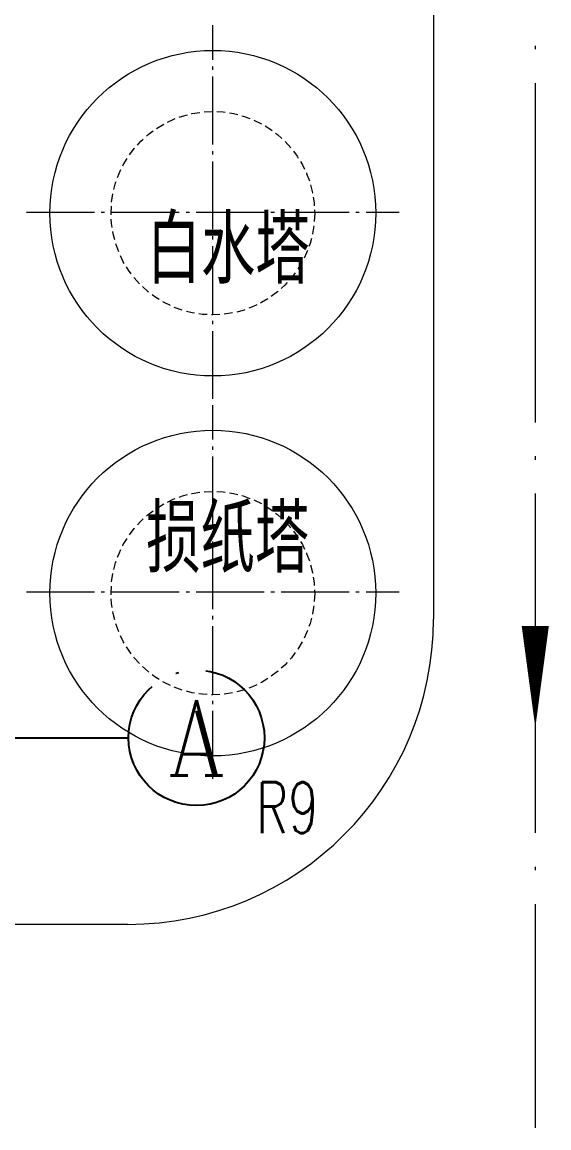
# Model space of a CAD drawing. Header units: metres. Extents: x 497148 to 498044, y 2998751 to 2999627.
# Drawn here: x 497789.82 to 497805.33, y 2999066.33 to 2999098.93 of the extents above; entities that cross this region are included whole.
import ezdxf
from ezdxf.enums import TextEntityAlignment as Align

# ---------------------------------------------------------------- set-up
doc = ezdxf.new("R2010")
doc.units = ezdxf.units.M
doc.linetypes.add('DOTE', pattern=[2.4200000000000004, 2, -0.2, 0.02, -0.2])
doc.linetypes.add('HIDDEN', pattern=[0.375, 0.25, -0.125])
for name, color, linetype in [('AXIS', 253, 'DOTE'), ('AXIS_TEXT', 7, 'Continuous'), ('DIM_SYMB', 3, 'Continuous')]:
    doc.layers.add(name, color=color, linetype=linetype)
for name, color, linetype, lineweight in [('细线', 7, 'Continuous', 18), ('设备', 253, 'Continuous', 15), ('道路', 4, 'Continuous', 15), ('道路中线', 1, 'DOTE', 13)]:
    doc.layers.add(name, color=color, linetype=linetype, lineweight=lineweight)
doc.styles.add('_HZTXT', font='txt.shx', dxfattribs={"width": 0.8, "bigfont": 'HZTXT.shx'})
doc.styles.add('_TCH_AXIS', font='COMPLEX', dxfattribs={"bigfont": 'GBCBIG'})
doc.styles.add('_TCH_DIM', font='SIMPLEX', dxfattribs={"bigfont": 'GBCBIG'})
doc.styles.add('COMPLEX', font='COMPLEX')

# ---------------------------------------------------------------- blocks, each defined once
blk = doc.blocks.new('A$C8b354ef7')
at = {"layer": '设备', "color": 1, "linetype": 'DOTE'}
for p, q in [((5.487315829726867, 0), (5.487315830192529, 11.01540788216516)), ((0, 5.507703939452767), (10.9746316599194, 5.50770394038409))]:
    blk.add_line(p, q, dxfattribs=at)
at = {"layer": '设备'}
blk.add_circle((5.487315828795545, 5.474638605955988), 4.8, dxfattribs=at)
at = {"layer": '设备', "linetype": 'HIDDEN'}
blk.add_circle((5.487315831123851, 5.474638614337891), 3, dxfattribs=at)
blk = doc.blocks.new('_AXISO')
blk.add_circle((0, 0), 0.5)
at = {"layer": 'AXIS_TEXT', "style": 'COMPLEX', "width": 1.041666666666667}
blk.add_attdef('A', text='', height=0.56, dxfattribs=at).set_placement((-0.25, -0.28), (0.25, -0.28), align=Align.FIT)
blk = doc.blocks.new('新块')
at = {"layer": 'AXIS', "color": 3, "linetype": 'Continuous'}
blk.add_line((497785.4343139338, 2999077.832702593), (497792.9521044451, 2999077.832702593), dxfattribs=at)
at = {"layer": 'DIM_SYMB', "linetype": 'Continuous'}
blk.add_lwpolyline([(497804.9343139338, 2999093.145927008, 0, 0, 0), (497804.9343139338, 2999078.129243397, 0, 0.8000000000000002, 0), (497804.9343139338, 2999081.129243397, 0, 0, 0)], format="xyseb", dxfattribs=at)
at = {"layer": '道路', "linetype": 'ByBlock', "lineweight": 0, "ltscale": 0.2}
for p, q in [((497801.9343139338, 2999109.332702593), (497801.9343139338, 2999081.332702592)), ((497792.9341998972, 2999072.332702593), (497773.9343139338, 2999072.332702592))]:
    blk.add_line(p, q, dxfattribs=at)
blk.add_arc((497792.9343139338, 2999081.332702592), 9, 270, 0, dxfattribs=at)
at = {"layer": '道路中线', "ltscale": 5}
blk.add_line((497804.9343139338, 2999121.332702593), (497804.9343139339, 2999066.332702592), dxfattribs=at)
at = {"layer": 'AXIS', "color": 3, "linetype": 'Continuous'}
ref = blk.add_blockref('_AXISO', (497794.9521044451, 2999077.832702593), dxfattribs=dict(at, xscale=4, yscale=4, zscale=4))
ref.add_attrib('A', 'A', dxfattribs={"layer": 'AXIS_TEXT', "color": 3, "linetype": 'Continuous', "height": 2.227208816090996, "style": '_TCH_AXIS', "width": 0.8888888888710051}).set_placement((497794.1036439438, 2999076.719098185), (497795.8005649465, 2999076.719098185), align=Align.FIT)
at = {"layer": '细线', "linetype": 'Continuous'}
for p in [(497789.9469981045, 2999087.824998653), (497789.9469981045, 2999076.624998653)]:
    blk.add_blockref('A$C8b354ef7', p, dxfattribs=at)
at = {"style": '_HZTXT', "width": 0.8}
for s, p in [('白水塔', (497795.8855920174, 2999092.224588306)), ('损纸塔', (497795.8713856257, 2999083.699747742))]:
    blk.add_text(s, height=2, rotation=4.002063966804346e-08, dxfattribs=at).set_placement(p, align=Align.MIDDLE_CENTER)
at = {"layer": '道路', "style": '_TCH_DIM', "width": 0.7}
blk.add_text('R9', height=1.5, dxfattribs=at).set_placement((497796.7077626606, 2999075.025925986, -4.386941882419917e-07))

msp = doc.modelspace()

# ---------------------------------------------------------------- block references
msp.add_blockref('新块', (0, 0))

doc.saveas('drawing.dxf')
